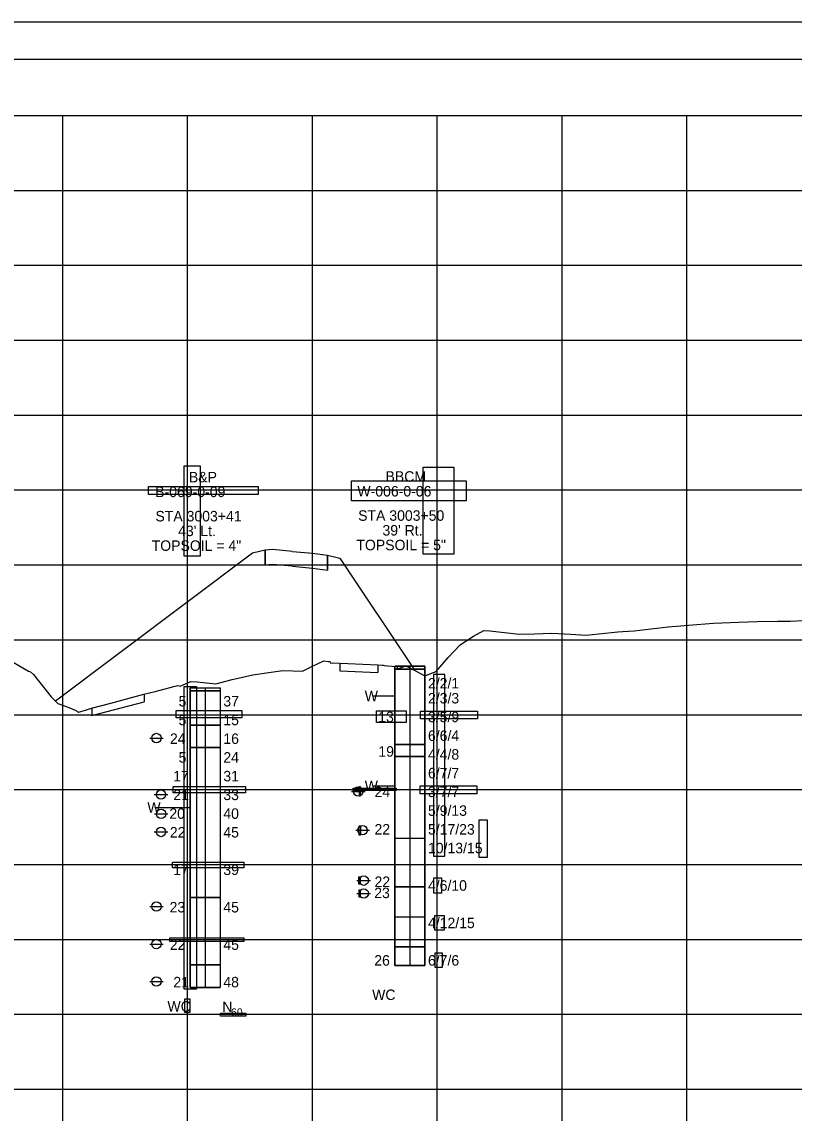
# Model space of a CAD drawing. Extents: x 2193738 to 2194889, y 666766 to 667426.
# Drawn here: x 2194270.5 to 2194580, y 666988.7 to 667425.8 of the extents above; entities that cross this region are included whole.
import ezdxf

# ---------------------------------------------------------------- set-up
doc = ezdxf.new("R2010")
doc.units = 0
for name, color, linetype in [('GT_Historic_Cells', 7, 'Continuous'), ('GT_Historic_Soil_Boring', 7, 'Continuous'), ('GT_Historic_Soil_Layers', 7, 'Continuous'), ('GT_Historic_Text', 7, 'Continuous'), ('GT_Project_Cells', 7, 'Continuous'), ('GT_Project_Text', 7, 'Continuous'), ('SC_Scratch2', 7, 'Continuous'), ('SH_Border', 7, 'Continuous'), ('SH_Cut_Line', 7, 'Continuous'), ('SH_Data', 7, 'Continuous'), ('SH_Major_Grid_Line', 7, 'Continuous'), ('SH_Text', 7, 'Continuous'), ('XS_P_Finished_Grade', 7, 'Continuous'), ('XS_P_Pavt_Layers', 7, 'Continuous'), ('XS_P_Pavt_Surface', 7, 'Continuous'), ('XS_P_Shoulder_Surface', 7, 'Continuous'), ('XS_P_Subgrade', 7, 'Continuous'), ('XS_X_Ground_Line', 7, 'Continuous'), ('XS_X_Pavt', 7, 'Continuous')]:
    doc.layers.add(name, color=color, linetype=linetype)

msp = doc.modelspace()

# ---------------------------------------------------------------- linework, layer by layer
at = {"layer": 'GT_Historic_Cells'}
for p, q in [((2194410.95, 667155.81), (2194419.95, 667155.81)), ((2194410.95, 667119.81), (2194419.95, 667119.81)), ((2194323.76, 667111.11), (2194337.95, 667111.11))]:
    msp.add_line(p, q, dxfattribs=at)
at = {"layer": 'GT_Historic_Soil_Boring'}
for p, q in [((2194419.95, 667167.81), (2194431.95, 667167.81)), ((2194419.95, 667167.81), (2194419.95, 667047.81)), ((2194419.95, 667166.61), (2194431.95, 667166.61)), ((2194425.95, 667167.81), (2194425.95, 667047.81)), ((2194431.95, 667167.81), (2194431.95, 667047.81)), ((2194337.95, 667159.11), (2194349.95, 667159.11)), ((2194337.95, 667159.11), (2194337.95, 667039.11)), ((2194337.95, 667157.91), (2194349.95, 667157.91)), ((2194343.95, 667159.11), (2194343.95, 667039.11)), ((2194349.95, 667159.11), (2194349.95, 667039.11)), ((2194337.95, 667144.11), (2194349.95, 667144.11)), ((2194419.95, 667136.31), (2194431.95, 667136.31)), ((2194337.95, 667135.11), (2194349.95, 667135.11)), ((2194419.95, 667131.51), (2194431.95, 667131.51)), ((2194419.95, 667098.81), (2194431.95, 667098.81)), ((2194419.95, 667079.31), (2194431.95, 667079.31)), ((2194337.95, 667075.11), (2194349.95, 667075.11)), ((2194419.95, 667067.31), (2194431.95, 667067.31)), ((2194419.95, 667055.31), (2194431.95, 667055.31)), ((2194337.95, 667048.11), (2194349.95, 667048.11)), ((2194419.95, 667047.81), (2194431.95, 667047.81)), ((2194337.95, 667039.11), (2194349.95, 667039.11))]:
    msp.add_line(p, q, dxfattribs=at)
at = {"layer": 'GT_Historic_Soil_Layers'}
for points in [[(2194419.95, 667167.81), (2194431.95, 667167.81), (2194431.95, 667047.81), (2194419.95, 667047.81)], [(2194419.95, 667136.31), (2194419.95, 667131.51), (2194431.95, 667131.51), (2194431.95, 667136.31)]]:
    msp.add_lwpolyline(points, close=True, dxfattribs=at)
for points in [[(2194431.95, 667166.61), (2194431.95, 667167.81), (2194419.95, 667167.81), (2194419.95, 667166.61), (2194431.95, 667166.61)], [(2194419.95, 667155.81), (2194419.95, 667136.31), (2194431.95, 667136.31), (2194431.95, 667166.61), (2194419.95, 667166.61), (2194419.95, 667155.81)], [(2194419.95, 667119.81), (2194419.95, 667079.31), (2194431.95, 667079.31), (2194431.95, 667131.51), (2194419.95, 667131.51), (2194419.95, 667119.81)], [(2194419.95, 667079.31), (2194419.95, 667055.31), (2194431.95, 667055.31), (2194431.95, 667079.31), (2194419.95, 667079.31)], [(2194419.95, 667055.31), (2194419.95, 667047.81), (2194431.95, 667047.81), (2194431.95, 667055.31), (2194419.95, 667055.31)]]:
    msp.add_lwpolyline(points, dxfattribs=at)
at = {"layer": 'GT_Project_Cells'}
for p, q in [((2194321.75, 667138.97), (2194327.15, 667138.97)), ((2194323.57, 667116.34), (2194328.97, 667116.34)), ((2194402.63, 667117.59), (2194408.03, 667117.59)), ((2194323.62, 667108.6), (2194329.02, 667108.6)), ((2194323.57, 667101.34), (2194328.97, 667101.34)), ((2194404.37, 667102.02), (2194409.77, 667102.02)), ((2194404.78, 667081.85), (2194410.18, 667081.85)), ((2194404.78, 667076.71), (2194410.18, 667076.71)), ((2194321.75, 667071.47), (2194327.15, 667071.47)), ((2194321.75, 667056.47), (2194327.15, 667056.47)), ((2194321.75, 667041.47), (2194327.15, 667041.47))]:
    msp.add_line(p, q, dxfattribs=at)
for centre in [(2194324.45, 667138.97), (2194326.27, 667116.34), (2194405.33, 667117.59), (2194326.32, 667108.6), (2194326.27, 667101.34), (2194407.07, 667102.02), (2194407.48, 667081.85), (2194407.48, 667076.71), (2194324.45, 667071.47), (2194324.45, 667056.47), (2194324.45, 667041.47)]:
    msp.add_circle(centre, 1.88, dxfattribs=at)
at = {"layer": 'GT_Project_Text'}
for points in [[(2194342.11, 667247.81), (2194335.42, 667247.81), (2194335.42, 667211.96), (2194342.11, 667211.96)], [(2194443.57, 667212.67), (2194431.28, 667212.67), (2194431.28, 667247.43), (2194443.57, 667247.43)], [(2194402.61, 667241.97), (2194448.52, 667241.97), (2194448.52, 667233.91), (2194402.61, 667233.91)], [(2194321.26, 667239.65), (2194365.16, 667239.65), (2194365.16, 667236.53), (2194321.26, 667236.53)], [(2194440.06, 667164.44), (2194435.51, 667164.44), (2194435.51, 667091.71), (2194440.06, 667091.71)], [(2194335.52, 667159.63), (2194340.46, 667159.63), (2194340.46, 667038.39), (2194335.52, 667038.39)], [(2194337.95, 667159.11), (2194349.95, 667159.11), (2194349.95, 667039.11), (2194337.95, 667039.11)], [(2194337.95, 667159.11), (2194349.95, 667159.11), (2194349.95, 667157.91), (2194337.95, 667157.91)], [(2194337.95, 667157.91), (2194349.95, 667157.91), (2194349.95, 667144.11), (2194337.95, 667144.11)], [(2194332.41, 667150.01), (2194358.69, 667150.01), (2194358.69, 667147.09), (2194332.41, 667147.09)], [(2194412.58, 667149.84), (2194424.46, 667149.84), (2194424.46, 667145.2), (2194412.58, 667145.2)], [(2194453.15, 667146.61), (2194430.2, 667146.61), (2194430.2, 667149.73), (2194453.15, 667149.73)], [(2194337.95, 667144.11), (2194349.95, 667144.11), (2194349.95, 667135.11), (2194337.95, 667135.11)], [(2194337.95, 667135.11), (2194349.95, 667135.11), (2194349.95, 667075.11), (2194337.95, 667075.11)], [(2194331.11, 667119.6), (2194360.1, 667119.6), (2194360.1, 667116.98), (2194331.11, 667116.98)], [(2194403.31, 667118.92), (2194420.56, 667118.92), (2194420.56, 667117.94), (2194403.31, 667117.94)], [(2194406.08, 667115.62), (2194405.8, 667115.62), (2194405.8, 667119.58), (2194406.08, 667119.58)], [(2194452.85, 667116.61), (2194430.1, 667116.61), (2194430.1, 667119.83), (2194452.85, 667119.83)], [(2194457.08, 667106.13), (2194453.66, 667106.13), (2194453.66, 667091.23), (2194457.08, 667091.23)], [(2194406.18, 667100.12), (2194405.68, 667100.12), (2194405.68, 667103.77), (2194406.18, 667103.77)], [(2194359.5, 667086.98), (2194330.9, 667086.98), (2194330.9, 667089.19), (2194359.5, 667089.19)], [(2194406.11, 667080.38), (2194405.55, 667080.38), (2194405.55, 667083.35), (2194406.11, 667083.35)], [(2194435.56, 667083), (2194438.68, 667083), (2194438.68, 667076.86), (2194435.56, 667076.86)], [(2194337.95, 667075.11), (2194349.95, 667075.11), (2194349.95, 667048.11), (2194337.95, 667048.11)], [(2194406.08, 667075.27), (2194405.63, 667075.27), (2194405.63, 667078.12), (2194406.08, 667078.12)], [(2194435.96, 667067.85), (2194439.74, 667067.85), (2194439.74, 667062.01), (2194435.96, 667062.01)], [(2194359.45, 667057.42), (2194329.8, 667057.42), (2194329.8, 667058.98), (2194359.45, 667058.98)], [(2194436.06, 667052.99), (2194438.98, 667052.99), (2194438.98, 667047.1), (2194436.06, 667047.1)], [(2194337.95, 667048.11), (2194349.95, 667048.11), (2194349.95, 667039.11), (2194337.95, 667039.11)], [(2194335.87, 667034.52), (2194337.89, 667034.52), (2194337.89, 667028.98), (2194335.87, 667028.98)], [(2194360.26, 667027.57), (2194350.09, 667027.57), (2194350.09, 667028.73), (2194360.26, 667028.73)]]:
    msp.add_lwpolyline(points, close=True, dxfattribs=at)
at = {"layer": 'SC_Scratch2'}
msp.add_line((2194378.95, 667213.74), (2194386.95, 667212.97), dxfattribs=at)
msp.add_line((2194378.95, 667213.74), (2194386.95, 667212.97), dxfattribs=at)
at = {"layer": 'SH_Border'}
msp.add_line((2193929.45, 667410.81), (2194874.45, 667410.81), dxfattribs=at)
at = {"layer": 'SH_Cut_Line'}
msp.add_lwpolyline([(2193869.45, 666765.81), (2193869.45, 667425.81), (2194889.45, 667425.81), (2194889.45, 666765.81), (2193869.45, 666765.81)], dxfattribs=at)
at = {"layer": 'SH_Data'}
msp.add_line((2193936.95, 667388.31), (2194836.95, 667388.31), dxfattribs=at)
at = {"layer": 'SH_Major_Grid_Line'}
for p, q in [((2194286.95, 666788.31), (2194286.95, 667388.31)), ((2194336.95, 666788.31), (2194336.95, 667388.31)), ((2194386.95, 666788.31), (2194386.95, 667388.31)), ((2194436.95, 666788.31), (2194436.95, 667388.31)), ((2194486.95, 666788.31), (2194486.95, 667388.31)), ((2194536.95, 666788.31), (2194536.95, 667388.31)), ((2193936.95, 667358.31), (2194836.95, 667358.31)), ((2193936.95, 667328.31), (2194836.95, 667328.31)), ((2193936.95, 667298.31), (2194836.95, 667298.31)), ((2193936.95, 667268.31), (2194836.95, 667268.31)), ((2193936.95, 667238.31), (2194836.95, 667238.31)), ((2193936.95, 667208.31), (2194836.95, 667208.31)), ((2193936.95, 667178.31), (2194836.95, 667178.31)), ((2193936.95, 667148.31), (2194836.95, 667148.31)), ((2193936.95, 667118.31), (2194836.95, 667118.31)), ((2193936.95, 667088.31), (2194836.95, 667088.31)), ((2193936.95, 667058.31), (2194836.95, 667058.31)), ((2193936.95, 667028.31), (2194836.95, 667028.31)), ((2193936.95, 666998.31), (2194836.95, 666998.31))]:
    msp.add_line(p, q, dxfattribs=at)
at = {"layer": 'XS_P_Finished_Grade'}
for p, q in [((2194367.95, 667214.17), (2194362.95, 667212.97)), ((2194362.95, 667212.97), (2194284.01, 667153.76)), ((2194392.95, 667212.25), (2194397.95, 667211.05)), ((2194397.95, 667211.05), (2194427.95, 667166.05))]:
    msp.add_line(p, q, dxfattribs=at)
at = {"layer": 'XS_P_Pavt_Layers'}
for p, q in [((2194367.95, 667208.17), (2194367.95, 667214.17)), ((2194392.95, 667206.25), (2194392.95, 667212.25)), ((2194370.95, 667208.51), (2194367.95, 667208.17)), ((2194378.95, 667207.74), (2194370.95, 667208.51)), ((2194378.95, 667207.74), (2194386.95, 667206.97)), ((2194386.95, 667206.97), (2194392.95, 667206.25))]:
    msp.add_line(p, q, dxfattribs=at)
at = {"layer": 'XS_P_Pavt_Surface'}
for q in [(2194370.95, 667214.51), (2194386.95, 667212.97)]:
    msp.add_line((2194378.95, 667213.74), q, dxfattribs=at)
at = {"layer": 'XS_P_Shoulder_Surface'}
for p, q in [((2194370.95, 667214.51), (2194367.95, 667214.17)), ((2194386.95, 667212.97), (2194392.95, 667212.25))]:
    msp.add_line(p, q, dxfattribs=at)
at = {"layer": 'XS_P_Subgrade'}
for p, q in [((2194367.95, 667214.17), (2194367.95, 667208.17)), ((2194392.95, 667212.25), (2194392.95, 667206.25)), ((2194370.95, 667208.51), (2194367.95, 667208.17)), ((2194378.95, 667207.74), (2194370.95, 667208.51)), ((2194378.95, 667207.74), (2194386.95, 667206.97)), ((2194386.95, 667206.97), (2194392.95, 667206.25))]:
    msp.add_line(p, q, dxfattribs=at)
at = {"layer": 'XS_X_Ground_Line'}
msp.add_lwpolyline([(2194263.14, 667171.65), (2194273.15, 667165.77), (2194273.93, 667165.46), (2194275.17, 667164.36), (2194282.24, 667155.49), (2194284.96, 667152.83), (2194288.67, 667151.45), (2194289.3, 667151.19), (2194291.84, 667150.07), (2194292.83, 667149.63), (2194293.17, 667149.34), (2194296, 667150.18), (2194298.4, 667150.91), (2194306.2, 667152.96), (2194319.4, 667156.49), (2194323.9, 667157.64), (2194327.38, 667158.53), (2194330.45, 667159.36), (2194331.23, 667159.57), (2194331.88, 667159.73), (2194333.06, 667160.04), (2194333.97, 667159.8), (2194336.06, 667160.73), (2194338.18, 667161.58), (2194340.79, 667161.42), (2194348.21, 667160.72), (2194354.78, 667162.43), (2194363.02, 667164.23), (2194368.55, 667165.03), (2194375.11, 667166.08), (2194383, 667165.76), (2194386.95, 667167.7), (2194391.47, 667169.91), (2194393.28, 667169.68), (2194393.73, 667169.62), (2194394.03, 667169.55), (2194394.18, 667168.99), (2194395.11, 667169.05), (2194397.87, 667168.89), (2194401.16, 667168.81), (2194413.13, 667168.22), (2194414.95, 667168.13), (2194415.25, 667168.1), (2194415.68, 667168.06), (2194417.02, 667167.94), (2194420.72, 667167.58), (2194421, 667166.63), (2194423.34, 667167.49), (2194424.35, 667167.92), (2194428.28, 667165.88), (2194431.96, 667163.91), (2194434.36, 667164.79), (2194436.47, 667165.59), (2194441.38, 667171.28), (2194446.16, 667176.32), (2194451.48, 667179.73), (2194455.56, 667182.08), (2194458.03, 667181.86), (2194469.83, 667180.59), (2194475.93, 667180.67), (2194482.9, 667180.94), (2194490.35, 667180.55), (2194496.6, 667180.2), (2194509.29, 667181.45), (2194511.3, 667181.66), (2194513.62, 667181.82), (2194515.8, 667181.95), (2194529.46, 667183.46), (2194541.01, 667184.47), (2194547.7, 667185), (2194557.73, 667185.31), (2194565.15, 667185.65), (2194573.49, 667185.79), (2194577.5, 667185.81), (2194578.37, 667185.8), (2194583.88, 667186.03)], dxfattribs=at)
at = {"layer": 'XS_X_Pavt'}
for p, q in [((2194397.87, 667168.89), (2194397.87, 667165.89)), ((2194397.87, 667165.89), (2194397.87, 667165.89)), ((2194397.87, 667165.89), (2194413.13, 667165.22)), ((2194413.13, 667168.22), (2194413.13, 667165.22)), ((2194298.5, 667147.93), (2194319.51, 667153.52)), ((2194319.51, 667156.52), (2194319.51, 667153.52)), ((2194298.5, 667150.93), (2194298.5, 667147.93)), ((2194298.4, 667147.91), (2194298.5, 667147.93))]:
    msp.add_line(p, q, dxfattribs=at)

# ---------------------------------------------------------------- texts
at = {"layer": 'GT_Historic_Cells'}
for p in [(2194407.9, 667153.71), (2194407.9, 667117.71), (2194320.81, 667109.01)]:
    msp.add_text('W', height=4.2, dxfattribs=at).set_placement(p)
at = {"layer": 'GT_Historic_Text'}
for s, p in [('B&P', (2194337.46, 667241.38)), ('BBCM', (2194416.24, 667241.62)), ('B-069-0-09', (2194323.95, 667235.47)), ('W-006-0-06', (2194404.96, 667235.71)), ('STA 3003+41', (2194324.05, 667225.73)), ('STA 3003+50', (2194405.27, 667225.98)), ("43' Lt.", (2194333.14, 667219.83)), ("39' Rt.", (2194415.01, 667220.07)), ('TOPSOIL = 5"', (2194404.56, 667214.17)), ('TOPSOIL = 4"', (2194322.54, 667213.93)), ('2/2/1', (2194433.25, 667158.81)), ('2/3/3', (2194433.25, 667152.81)), ('5', (2194333.32, 667151.61)), ('37', (2194351.25, 667151.61)), ('13', (2194413.31, 667145.31)), ('3/5/9', (2194433.25, 667145.31)), ('5', (2194333.32, 667144.11)), ('15', (2194351.25, 667144.11)), ('24', (2194329.85, 667136.61)), ('16', (2194351.25, 667136.61)), ('6/6/4', (2194433.25, 667137.81)), ('19', (2194413.37, 667131.5)), ('5', (2194333.32, 667129.11)), ('24', (2194351.25, 667129.11)), ('4/4/8', (2194433.25, 667130.31)), ('6/7/7', (2194433.25, 667122.81)), ('17', (2194331.14, 667121.61)), ('31', (2194351.25, 667121.61)), ('21', (2194331.21, 667114.11)), ('33', (2194351.25, 667114.11)), ('24', (2194411.85, 667115.31)), ('3/7/7', (2194433.25, 667115.31)), ('20', (2194329.62, 667106.61)), ('40', (2194351.25, 667106.61)), ('5/9/13', (2194433.25, 667107.81)), ('5/17/23', (2194433.25, 667100.31)), ('22', (2194329.82, 667099.11)), ('45', (2194351.25, 667099.11)), ('22', (2194411.82, 667100.31)), ('10/13/15', (2194433.25, 667092.81)), ('17', (2194331.14, 667084.11)), ('39', (2194351.25, 667084.11)), ('22', (2194411.82, 667079.31)), ('23', (2194411.71, 667074.85)), ('4/6/10', (2194433.25, 667077.81)), ('23', (2194329.72, 667069.11)), ('45', (2194351.25, 667069.11)), ('4/12/15', (2194433.25, 667062.81)), ('22', (2194329.82, 667054.11)), ('45', (2194351.25, 667054.11)), ('26', (2194411.72, 667047.81)), ('6/7/6', (2194433.25, 667047.81)), ('21', (2194331.21, 667039.11)), ('48', (2194351.25, 667039.11))]:
    msp.add_text(s, height=4.2, dxfattribs=at).set_placement(p)
at = {"layer": 'SH_Text'}
for s, height, p in [('WC', 4.2, (2194410.88, 667034.04)), ('WC', 4.2, (2194328.86, 667029.39)), ('N', 4.2, (2194350.85, 667029.18)), ('60', 3.15, (2194354.31, 667027.55))]:
    msp.add_text(s, height=height, dxfattribs=at).set_placement(p)

doc.saveas('drawing.dxf')
